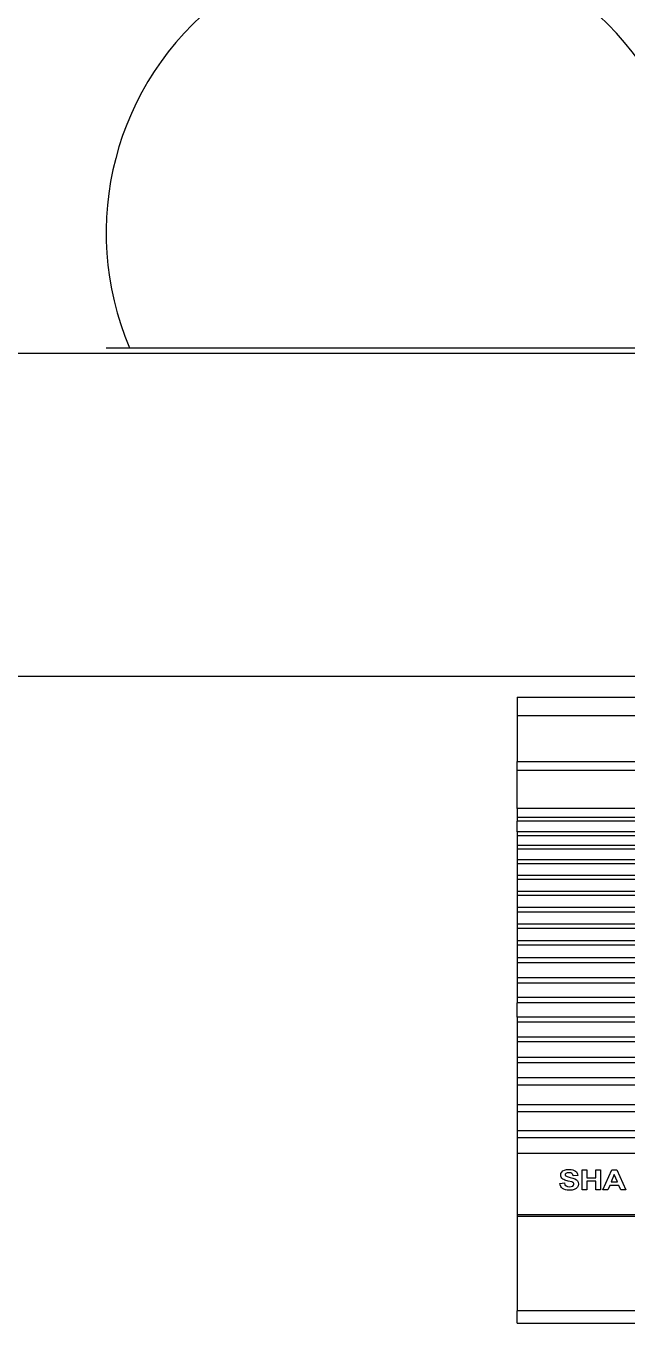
# Model space of a CAD drawing. Header units: inches. Extents: x -106706990 to 300603, y -86718466 to 1728185.
# Drawn here: x 54052 to 54331, y 21180 to 21781 of the extents above; entities that cross this region are included whole.
import ezdxf

# ---------------------------------------------------------------- set-up
doc = ezdxf.new("R2010")
doc.units = ezdxf.units.IN
doc.header["$MEASUREMENT"] = 0
doc.linetypes.add('HIDDEN', pattern=[0.375, 0.25, -0.125])
for name, color, linetype in [('A-WALL', 1, 'Continuous'), ('Edges', 7, 'Continuous'), ('ELECT', 6, 'Continuous')]:
    doc.layers.add(name, color=color, linetype=linetype)

# ---------------------------------------------------------------- blocks, each defined once
blk = doc.blocks.new('SOCKET')
at = {"layer": 'ELECT', "color": 6}
for p, q in [((15248.7, 25891.39), (15248.7, 26116.39)), ((15164.32, 26003.89), (15333.07, 26003.89)), ((15112.29, 25701.64), (15385.1, 25701.64))]:
    blk.add_line(p, q, dxfattribs=at)
blk.add_arc((15248.7, 25754.99), 136.41, 336.97635, 203.02365, dxfattribs=at)
blk = doc.blocks.new('air con')
at = {"layer": 'Edges'}
for p, q in [((71.402, 41.898), (152.402, 41.898)), ((71.402, 41.898), (71.402, 41.095)), ((71.402, 41.095), (152.402, 41.095)), ((71.402, 41.095), (71.402, 39.122)), ((71.402, 39.122), (152.402, 39.122)), ((71.402, 38.724), (71.402, 39.122)), ((152.402, 38.724), (71.402, 38.724)), ((71.402, 37.092), (71.402, 38.724)), ((71.402, 37.092), (71.402, 36.701)), ((152.402, 37.092), (71.402, 37.092)), ((152.402, 36.701), (71.402, 36.701)), ((71.402, 36.701), (71.402, 36.542)), ((152.402, 36.542), (71.402, 36.542)), ((71.402, 36.078), (71.402, 36.542)), ((152.402, 36.078), (71.402, 36.078)), ((71.402, 36.078), (71.402, 35.914)), ((152.402, 35.914), (71.402, 35.914)), ((71.402, 35.914), (71.402, 35.493)), ((71.402, 35.493), (71.402, 35.34)), ((152.402, 35.493), (71.402, 35.493)), ((152.402, 35.34), (71.402, 35.34)), ((71.402, 35.34), (71.402, 34.877)), ((152.402, 34.877), (71.402, 34.877)), ((71.402, 34.877), (71.402, 34.709)), ((152.402, 34.709), (71.402, 34.709)), ((71.402, 34.709), (71.402, 34.207)), ((152.402, 34.207), (71.402, 34.207)), ((71.402, 34.207), (71.402, 34.022)), ((71.402, 34.022), (71.402, 33.51)), ((152.402, 34.022), (71.402, 34.022)), ((152.402, 33.51), (71.402, 33.51)), ((71.402, 33.51), (71.402, 33.335)), ((152.402, 33.335), (71.402, 33.335)), ((71.402, 33.335), (71.402, 32.826)), ((152.402, 32.826), (71.402, 32.826)), ((71.402, 32.826), (71.402, 32.625)), ((152.402, 32.625), (71.402, 32.625)), ((71.402, 32.625), (71.402, 32.098)), ((152.402, 32.098), (71.402, 32.098)), ((71.402, 32.098), (71.402, 31.911)), ((152.402, 31.911), (71.402, 31.911)), ((71.402, 31.911), (71.402, 31.378)), ((152.402, 31.378), (71.402, 31.378)), ((71.402, 31.378), (71.402, 31.189)), ((152.402, 31.189), (71.402, 31.189)), ((71.402, 31.189), (71.402, 30.654)), ((152.402, 30.654), (71.402, 30.654)), ((71.402, 30.654), (71.402, 30.439)), ((152.402, 30.439), (71.402, 30.439)), ((71.402, 30.439), (71.402, 29.791)), ((152.402, 29.791), (71.402, 29.791)), ((71.402, 29.791), (71.402, 29.562)), ((71.402, 29.562), (71.402, 28.935)), ((152.402, 29.562), (71.402, 29.562)), ((152.402, 28.935), (71.402, 28.935)), ((71.402, 28.935), (71.402, 28.714)), ((152.402, 28.714), (71.402, 28.714)), ((71.402, 28.092), (71.402, 28.714)), ((152.402, 28.092), (71.402, 28.092)), ((71.402, 28.092), (71.402, 27.871)), ((71.402, 27.871), (71.402, 27.226)), ((152.402, 27.871), (71.402, 27.871)), ((152.402, 27.226), (71.402, 27.226)), ((71.402, 27.226), (71.402, 27.024)), ((71.402, 27.024), (71.402, 26.349)), ((152.402, 27.024), (71.402, 27.024)), ((152.402, 26.349), (71.402, 26.349)), ((71.402, 26.349), (71.402, 26.117)), ((152.402, 26.117), (71.402, 26.117)), ((71.402, 26.117), (71.402, 25.469)), ((152.402, 25.469), (71.402, 25.469)), ((71.402, 25.469), (71.402, 25.162)), ((152.402, 25.162), (71.402, 25.162)), ((71.402, 25.162), (71.402, 24.304)), ((152.402, 24.304), (71.402, 24.304)), ((71.402, 24.304), (71.402, 24.002)), ((152.402, 24.002), (71.402, 24.002)), ((71.402, 24.002), (71.402, 23.184)), ((71.402, 23.184), (71.402, 22.883)), ((152.402, 23.184), (71.402, 23.184)), ((152.402, 22.883), (71.402, 22.883)), ((71.402, 22.883), (71.402, 22.213)), ((152.402, 22.213), (71.402, 22.213)), ((71.402, 22.213), (71.402, 19.568)), ((73.283, 21.282), (73.294, 21.346)), ((73.289, 21.232), (73.283, 21.282)), ((73.294, 21.346), (73.326, 21.406)), ((73.326, 21.406), (73.378, 21.457)), ((73.378, 21.457), (73.448, 21.494)), ((73.448, 21.494), (73.537, 21.517)), ((73.481, 21.324), (73.473, 21.293)), ((73.473, 21.293), (73.48, 21.265)), ((73.48, 21.265), (73.502, 21.241)), ((73.504, 21.347), (73.481, 21.324)), ((73.563, 21.371), (73.504, 21.347)), ((73.537, 21.517), (73.642, 21.525)), ((73.64, 21.379), (73.563, 21.371)), ((73.713, 21.372), (73.64, 21.379)), ((73.642, 21.525), (73.729, 21.52)), ((73.766, 21.35), (73.713, 21.372)), ((73.729, 21.52), (73.804, 21.507)), ((73.8, 21.311), (73.766, 21.35)), ((73.82, 21.253), (73.8, 21.311)), ((73.804, 21.507), (73.868, 21.484)), ((74.019, 21.261), (73.82, 21.253)), ((73.868, 21.484), (73.921, 21.453)), ((73.921, 21.453), (73.962, 21.414)), ((73.962, 21.414), (73.992, 21.369)), ((73.992, 21.369), (74.011, 21.318)), ((74.011, 21.318), (74.019, 21.261)), ((74.215, 20.639), (74.215, 21.51)), ((74.215, 21.51), (74.413, 21.51)), ((74.413, 21.51), (74.413, 21.167)), ((74.802, 21.167), (74.802, 21.51)), ((74.802, 21.51), (75.001, 21.51)), ((75.001, 21.51), (75.001, 20.639)), ((75.106, 20.639), (75.489, 21.51)), ((75.592, 21.306), (75.459, 20.983)), ((75.489, 21.51), (75.699, 21.51)), ((75.727, 20.983), (75.592, 21.306)), ((75.699, 21.51), (76.093, 20.639)), ((73.247, 20.922), (73.441, 20.939)), ((73.262, 20.853), (73.247, 20.922)), ((73.287, 20.793), (73.262, 20.853)), ((73.322, 20.742), (73.287, 20.793)), ((73.306, 21.186), (73.289, 21.232)), ((73.334, 21.144), (73.306, 21.186)), ((73.367, 20.7), (73.322, 20.742)), ((73.374, 21.106), (73.334, 21.144)), ((73.422, 20.666), (73.367, 20.7)), ((73.412, 21.082), (73.374, 21.106)), ((73.462, 21.059), (73.412, 21.082)), ((73.441, 20.939), (73.467, 20.864)), ((73.598, 21.02), (73.462, 21.059)), ((73.467, 20.864), (73.511, 20.812)), ((73.502, 21.241), (73.567, 21.212)), ((73.511, 20.812), (73.574, 20.782)), ((73.567, 21.212), (73.685, 21.182)), ((73.574, 20.782), (73.655, 20.772)), ((73.757, 20.982), (73.598, 21.02)), ((73.655, 20.772), (73.739, 20.781)), ((73.685, 21.182), (73.811, 21.152)), ((73.739, 20.781), (73.8, 20.808)), ((73.8, 20.965), (73.757, 20.982)), ((73.828, 20.944), (73.8, 20.965)), ((73.8, 20.808), (73.836, 20.847)), ((73.811, 21.152), (73.899, 21.12)), ((73.843, 20.92), (73.828, 20.944)), ((73.836, 20.847), (73.848, 20.892)), ((73.848, 20.892), (73.843, 20.92)), ((73.899, 21.12), (73.961, 21.081)), ((74, 20.752), (73.943, 20.695)), ((73.961, 21.081), (74.008, 21.031)), ((74.035, 20.82), (74, 20.752)), ((74.008, 21.031), (74.037, 20.968)), ((74.047, 20.892), (74.035, 20.82)), ((74.037, 20.968), (74.047, 20.892)), ((74.413, 21.167), (74.802, 21.167)), ((74.802, 21.02), (74.413, 21.02)), ((74.413, 21.02), (74.413, 20.639)), ((74.802, 20.639), (74.802, 21.02)), ((75.398, 20.837), (75.317, 20.639)), ((75.791, 20.837), (75.398, 20.837)), ((75.459, 20.983), (75.727, 20.983)), ((75.877, 20.639), (75.791, 20.837)), ((73.488, 20.642), (73.422, 20.666)), ((73.565, 20.628), (73.488, 20.642)), ((73.653, 20.623), (73.565, 20.628)), ((73.771, 20.631), (73.653, 20.623)), ((73.867, 20.655), (73.771, 20.631)), ((73.943, 20.695), (73.867, 20.655)), ((74.413, 20.639), (74.215, 20.639)), ((75.001, 20.639), (74.802, 20.639)), ((75.317, 20.639), (75.106, 20.639)), ((76.093, 20.639), (75.877, 20.639)), ((152.402, 19.568), (71.402, 19.568)), ((71.402, 19.568), (71.402, 19.493)), ((152.402, 19.493), (71.402, 19.493)), ((71.402, 19.493), (71.402, 15.42)), ((76.855, 15.42), (71.402, 15.42)), ((71.402, 14.898), (71.402, 15.42)), ((71.402, 14.898), (152.402, 14.898))]:
    blk.add_line(p, q, dxfattribs=at)

msp = doc.modelspace()

# ---------------------------------------------------------------- linework, layer by layer
at = {"layer": 'A-WALL', "color": 8}
for p, q in [((51988.78, 21629.42), (60688.78, 21629.42)), ((60688.78, 21479.42), (51988.78, 21479.42))]:
    msp.add_line(p, q, dxfattribs=at)

# ---------------------------------------------------------------- block references
at = {"xscale": 10.74849191040555, "yscale": 10.74849191040555, "zscale": 10.74849191040555}
msp.add_blockref('air con', (53512.34, 21019.61), dxfattribs=at)
at = {"layer": 'ELECT', "color": 7, "linetype": 'HIDDEN'}
msp.add_blockref('SOCKET', (38976.92, -4069.84), dxfattribs=at)

doc.saveas('drawing.dxf')
